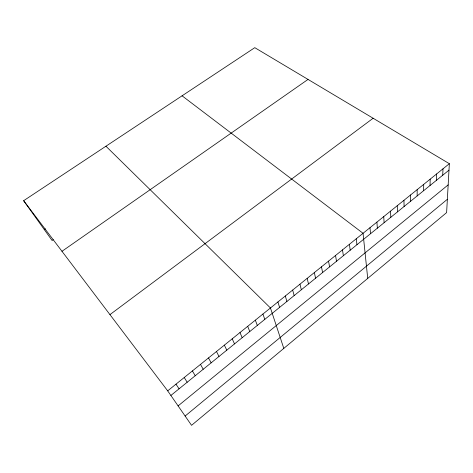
<?xml version="1.0" encoding="UTF-8"?>
<svg xmlns="http://www.w3.org/2000/svg" width="473" height="473" viewBox="0 0 473 473"><rect width="100%" height="100%" fill="white"/><g stroke="black" fill="none" stroke-linecap="round" stroke-linejoin="round"><path stroke-width="0.71" d="M417.162 195.934L417.168 189.649M423.619 190.702L423.702 184.375M430.034 185.505L430.188 179.149M436.402 180.349L436.62 173.958M442.716 175.229L443.012 168.808M449.35 163.693L446.618 212.602L191.553 425.328L167.69 390.852L23.65 200.694L254.787 47.672L449.35 163.693L167.69 390.852M185.126 416.045L447.363 199.293M178.108 405.905L448.168 184.878M170.877 395.458L448.989 170.15M109.949 314.622L373.138 118.244M61.975 251.293L308.029 79.423M53.301 239.675L52.101 240.503L23.65 200.694M44.296 229.576L45.414 228.814M182.07 95.812L363.051 233.29L367.722 278.402M105.934 146.216L270.45 307.976L283.8 348.394M175.991 384.153L179.06 388.83M184.228 377.513L187.178 382.255M192.393 370.927L195.231 375.733M200.487 364.399L203.213 369.265M208.516 357.925L211.129 362.85M216.48 351.498L218.981 356.482M224.379 345.13L226.774 350.174M232.219 338.81L234.502 343.912M239.988 332.543L242.17 337.704M247.692 326.329L249.774 331.543M255.343 320.162L257.318 325.43M262.923 314.042L264.797 319.37M277.911 301.957L279.59 307.385M285.32 295.986L286.898 301.467M292.663 290.061L294.153 295.59M299.953 284.184L301.348 289.76M307.184 278.349L308.485 283.977M314.356 272.566L315.568 278.236M321.474 266.825L322.598 272.543M328.54 261.126L329.575 266.89M335.546 255.473L336.498 261.279M342.505 249.862L343.368 255.716M349.405 244.299L350.186 250.193M356.252 238.776L356.955 244.712M369.998 227.684L370.536 233.709M376.898 222.127L377.353 228.187M383.739 216.61L384.111 222.706M390.527 211.135L390.822 217.273M397.261 205.702L397.48 211.874M403.948 200.31L404.09 206.524M410.582 194.959L410.653 201.208"/></g></svg>
